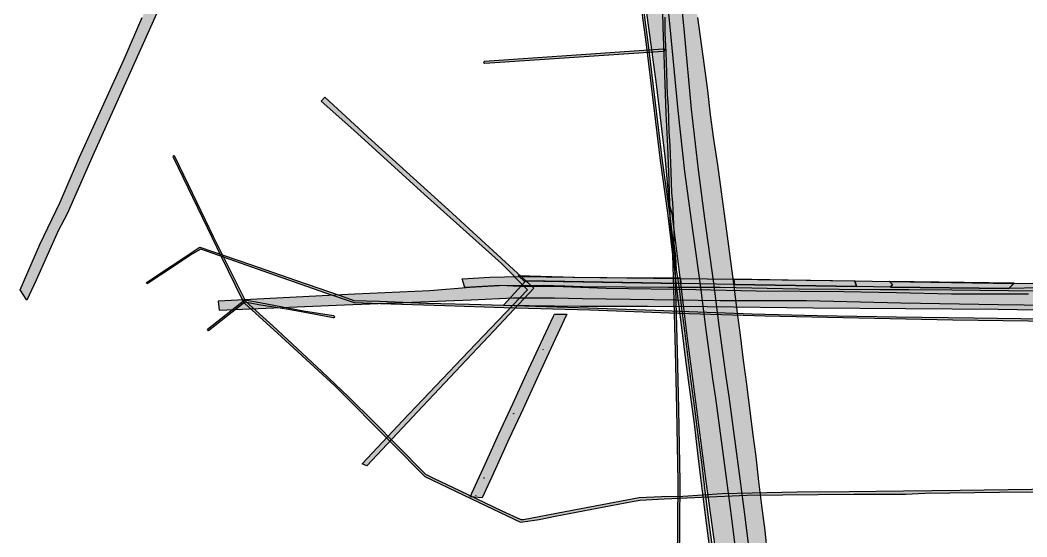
# Model space of a CAD drawing. Header units: millimetres. Extents: x 2242516 to 2245449, y 376482 to 383637.
# Drawn here: x 2242516 to 2244419, y 380584 to 381562 of the extents above; entities that cross this region are included whole.
import ezdxf

# ---------------------------------------------------------------- set-up
doc = ezdxf.new("R2010")
doc.units = ezdxf.units.MM
doc.layers.add('ограничения_инфраструктурные ограничения', color=121, linetype='Continuous', transparency=0.9)
doc.layers.add('ограничения_придорожная полоса', color=235, linetype='Continuous')
doc.layers.add('Участок_земли_общего_пользования', color=132, linetype='Continuous')

msp = doc.modelspace()

# ---------------------------------------------------------------- hatches: boundary and pattern name
at = {"layer": 'ограничения_инфраструктурные ограничения', "transparency": 33554559}
h = msp.add_hatch(color=256, dxfattribs=at)
h.dxf.hatch_style = 1
h.paths.add_polyline_path([(2243716.382793255, 378286.4268434777), (2243716.382793255, 378321.654349296), (2243712.524268066, 378499.2360965941), (2243712.524268066, 378629.002591394), (2243709.332528712, 378781.4134972799), (2243707.296680806, 378899.0031674176), (2243704.900793655, 379065.7694190159), (2243705.939258675, 379149.2907640391), (2243708.967240083, 379218.8920728493), (2243712.3128092, 379296.4482116628), (2243716.291043159, 379403.6170967867), (2243719.802081976, 379481.4968983626), (2243723.776321839, 379565.2574662552), (2243726.174947799, 379643.136985895), (2243729.827377623, 379719.6598285199), (2243733.153090376, 379801.6835284261), (2243735.484273168, 379840.6595170482), (2243741.852117842, 379938.1639110262), (2243744.622537102, 379975.59629893), (2243751.566102217, 380086.7906691784), (2243756.285526318, 380161.0856519172), (2243756.285526318, 380192.5591771757), (2243757.693045829, 380246.2030377927), (2243759.576775727, 380365.9137139952), (2243762.69616488, 380535.2017439725), (2243763.829917624, 380687.9181277356), (2243761.042609042, 380825.8267991465), (2243758.758214234, 380935.3810055266), (2243755.410362777, 381052.5775156275), (2243753.774380962, 381117.2463505442), (2243744.023536785, 381196.4014905401), (2243730.483550575, 381295.7259236847), (2243703.776170275, 381514.711694196), (2243675.208796421, 381727.6994129297), (2243648.15541327, 381945.5248749924), (2243618.11570143, 382155.7878212801), (2243496.742877048, 382429.7370548124), (2243391.358648097, 382663.0760565147), (2243386.900437888, 382663.5828368419), (2243492.284666839, 382430.2438351396), (2243613.657491221, 382156.2946016073), (2243643.697203062, 381946.0316553196), (2243670.750586212, 381728.2061932569), (2243699.317960066, 381515.2184745232), (2243726.025340366, 381296.2327040118), (2243739.565326576, 381196.9082708673), (2243749.316170754, 381117.7531308713), (2243750.952152568, 381053.0842959547), (2243754.300004026, 380935.8877858538), (2243756.584398834, 380826.3335794737), (2243759.371707415, 380688.4249080628), (2243758.237954671, 380535.7085242997), (2243755.118565518, 380366.4204943224), (2243753.234835621, 380246.7098181199), (2243751.82731611, 380193.0659575029), (2243751.82731611, 380161.5924322443), (2243747.107892008, 380087.2974495055), (2243740.164326893, 379976.1030792572), (2243737.393907633, 379938.6706913534), (2243731.02606296, 379841.1662973754), (2243728.694880167, 379802.1903087533), (2243725.369167415, 379720.166608847), (2243721.716737591, 379643.6437662222), (2243719.318111631, 379565.7642465824), (2243715.343871768, 379482.0036786898), (2243711.83283295, 379404.1238771139), (2243707.854598991, 379296.95499199), (2243704.509029874, 379219.3988531765), (2243701.481048466, 379149.7975443663), (2243700.442583447, 379066.276199343), (2243702.838470598, 378899.5099477448), (2243704.874318503, 378781.920277607), (2243708.066057857, 378629.5093717212), (2243708.066057857, 378499.7428769213), (2243711.924583046, 378322.1611296232), (2243711.924583046, 378286.9336238049)])
h = msp.add_hatch(color=256, dxfattribs=at)
h.dxf.hatch_style = 1
h.paths.add_polyline_path([(2243801.849631174, 377652.0332868637), (2243800.108647971, 377786.0983639475), (2243798.271162112, 377866.1075808451), (2243795.892987612, 377957.4198978068), (2243794.60286345, 378042.1839539632), (2243792.104231734, 378112.1426124686), (2243789.695600722, 378205.2320759668), (2243786.724379757, 378298.4308145316), (2243785.168017771, 378379.632334428), (2243782.343432934, 378463.8039379509), (2243776.829264317, 378635.3053423743), (2243773.253532919, 378793.6922592671), (2243772.059226997, 378897.5181565752), (2243773.172258519, 379057.4736039685), (2243775.918819931, 379203.4610769479), (2243777.282861021, 379331.2171570085), (2243780.375565826, 379540.741845947), (2243784.456567337, 379669.0229535999), (2243789.80972709, 379769.7462422008), (2243794.048144281, 379850.7993847341), (2243799.04352557, 379947.3687412603), (2243805.446579468, 380073.9183569499), (2243812.015604247, 380194.8801487826), (2243817.499829664, 380297.2675043058), (2243819.39788634, 380413.2381521905), (2243820.621622149, 380475.3410536399), (2243820.621622149, 380548.4382526926), (2243819.854391812, 380562.0124564122), (2243812.303914488, 380620.3150373659), (2243802.906540584, 380695.6522696007), (2243797.154195198, 380742.5169004082), (2243790.471557363, 380798.1505911005), (2243780.609122787, 380871.6679813181), (2243773.943766456, 380923.3684037065), (2243767.271737068, 380974.9151646376), (2243760.749936994, 381030.1018209668), (2243756.254863802, 381063.1468547235), (2243752.187721715, 381102.2525330796), (2243745.3947218, 381170.4782200752), (2243743.053847972, 381257.5569208227), (2243740.154490687, 381322.2932034211), (2243737.349240603, 381385.6926102053), (2243735.505252792, 381440.5742686215), (2243733.473563892, 381495.8384954525), (2243731.249725201, 381548.3976888183), (2243730.186484943, 381608.3127639355), (2243728.822272749, 381666.4866243564), (2243727.082145066, 381716.6189389717), (2243726.0185626, 381774.986619965), (2243724.466820421, 381833.0605053249), (2243724.466820421, 381889.6835898014), (2243725.625707815, 381951.4330910357), (2243725.625707815, 382005.5403126167), (2243727.276690314, 382070.4892271627), (2243727.276690314, 382124.203946232), (2243728.214340236, 382188.0905464947), (2243728.214340236, 382230.7230406345), (2243729.158149901, 382281.1831804495), (2243729.158149901, 382335.0090768592), (2243730.344585039, 382442.3294512951), (2243731.494403921, 382524.8593924548), (2243732.517092531, 382615.2009156436), (2243732.517092531, 382652.9568249959), (2243737.016101114, 382655.3536900918), (2243736.198737305, 382632.4634170635), (2243736.198737305, 382551.8647066251), (2243733.977636277, 382409.4932449383), (2243732.885650547, 382356.7529128258), (2243732.221767026, 382289.4244650129), (2243732.221767026, 382236.2398462663), (2243731.418775953, 382164.8743505407), (2243731.096073808, 382142.3962368543), (2243731.096073808, 382110.1157058357), (2243730.10298619, 382044.0727724419), (2243729.485129646, 381965.7550997561), (2243729.485129646, 381905.4874698786), (2243729.485129646, 381801.0346676433), (2243729.485129646, 381745.2475268575), (2243731.072803664, 381693.6179113305), (2243733.645865621, 381623.7955824536), (2243734.55305903, 381567.0247547053), (2243734.55305903, 381536.9774932284), (2243736.366761433, 381500.8600757828), (2243737.973770204, 381461.7787042597), (2243739.258590142, 381420.4581450096), (2243740.758487809, 381398.4321384167), (2243742.258556579, 381350.2039999607), (2243744.191005158, 381324.4112797107), (2243745.905980553, 381274.1109309021), (2243747.523426668, 381234.929795682), (2243748.916042126, 381216.5576344955), (2243751.597070707, 381162.6125289223), (2243751.597070707, 381139.3005851827), (2243754.635706647, 381115.0131976674), (2243756.378914203, 381089.5931117352), (2243761.218419746, 381058.876672578), (2243766.172393867, 381016.9826834333), (2243771.238270003, 380978.7478237894), (2243777.702236926, 380928.351938559), (2243782.871288775, 380882.8930881529), (2243790.198133171, 380832.0457299203), (2243795.910611324, 380787.0176388674), (2243804.631097803, 380720.3613278273), (2243810.674662197, 380665.9639037968), (2243818.53175789, 380606.6216244828), (2243824.566938188, 380560.0706575026), (2243824.566938188, 380537.5874710858), (2243824.566938188, 380477.5870050074), (2243824.566938188, 380414.7937895013), (2243824.566938188, 380366.1055121288), (2243822.934092714, 380307.3017876882), (2243819.278969059, 380233.8456929624), (2243814.326021563, 380155.4305815808), (2243810.34203602, 380083.4646013987), (2243806.795050094, 380020.6705404376), (2243803.992879882, 379952.2901351659), (2243799.997430371, 379871.1759085045), (2243795.80606678, 379800.7431610742), (2243792.792583127, 379733.7452861897), (2243788.259182639, 379662.9790067381), (2243786.09574366, 379597.3763440668), (2243783.632359368, 379537.6022485808), (2243783.632359368, 379488.1634184786), (2243782.441475526, 379425.3666097885), (2243782.441475526, 379362.0358962279), (2243781.468920388, 379293.1638588387), (2243781.468920388, 379232.5616401212), (2243778.807055456, 379103.7713571582), (2243778.807055456, 379059.480291554), (2243776.293366588, 378898.7854937105), (2243782.489384646, 378646.012185257), (2243789.530485362, 378390.1377476426), (2243793.422588056, 378244.8932182974), (2243796.429398653, 378134.2510509299), (2243801.599819334, 377944.6082945516), (2243803.566659817, 377818.2554585272), (2243805.967420045, 377717.9208678903), (2243805.967420045, 377651.1371044999)])
h = msp.add_hatch(color=256, dxfattribs=at)
h.dxf.hatch_style = 1
h.paths.add_polyline_path([(2242516.493281991, 381051.5626408519), (2242553.922453158, 381137.2017429957), (2242592.282772293, 381217.2462576421), (2242628.426781313, 381302.284241238), (2242674.555564271, 381402.9764593655), (2242712.938298031, 381487.848311042), (2242747.284175112, 381566.7108795142), (2242771.251567952, 381618.765336209), (2242803.463778149, 381694.3209072131), (2242826.873987493, 381749.2308846244), (2242857.939527553, 381818.8564375854), (2242883.043699978, 381875.1210923569), (2242910.396655618, 381936.4258260883), (2242929.745657976, 381979.7917223786), (2242952.671876896, 382031.1750450742), (2242977.95304929, 382087.8364005195), (2242998.760641344, 382134.4713568017), (2243021.905411154, 382182.8337182939), (2243044.590379511, 382232.8599282993), (2243066.702243534, 382281.6222953338), (2243090.261288164, 382336.9388280342), (2243106.78856576, 382372.1340653729), (2243167.954652677, 382508.4607347428), (2243184.06905632, 382494.8005059708), (2243138.457178548, 382390.4356310618), (2243077.543812239, 382255.2008669021), (2243037.347889388, 382166.6280356994), (2242989.422343323, 382059.1685839061), (2242947.848691062, 381966.9104140959), (2242878.277291234, 381809.5183864451), (2242779.862718974, 381585.8750207283), (2242653.55015278, 381305.410522687), (2242605.50928262, 381195.0498918545), (2242588.232227295, 381163.0686519273), (2242546.564981145, 381069.9808793392), (2242529.100738044, 381031.6316718983)])
h = msp.add_hatch(color=256, dxfattribs=at)
h.dxf.hatch_style = 1
edge = h.paths.add_edge_path()
edge.add_line((2243393.948648324, 381484.1973159044), (2243731.704716967, 381507.3380756779))
edge.add_arc((2243732.080478935, 381504.927759758), 2.439430238755037, -81.6339484535817, 98.86093666374143, ccw=False)
edge.add_line((2243732.435408343, 381502.514288191), (2243394.6793397, 381479.3735284175))
edge.add_arc((2243395.682421776, 381481.992707073), 2.804687233874076, 128.1826195287931, 249.0443686814317, ccw=False)
h = msp.add_hatch(color=256, dxfattribs=at)
h.dxf.hatch_style = 1
edge = h.paths.add_edge_path()
edge.add_line((2242805.705753865, 381302.0840797525), (2242851.716988374, 381206.9663695648))
edge.add_line((2242851.716988374, 381206.9663695648), (2242896.896414797, 381113.5682324606))
edge.add_line((2242896.896414797, 381113.5682324606), (2242935.26661367, 381034.2466168778))
edge.add_line((2242935.26661367, 381034.2466168778), (2242940.433214794, 381026.3076300202))
edge.add_line((2242940.433214794, 381026.3076300202), (2243010.174178686, 380962.7634390568))
edge.add_line((2243010.174178686, 380962.7634390568), (2243111.013123526, 380869.7726824369))
edge.add_line((2243111.013123526, 380869.7726824369), (2243218.780924858, 380761.3346164114))
edge.add_line((2243218.780924858, 380761.3346164114), (2243281.050632578, 380698.7383919343))
edge.add_line((2243281.050632578, 380698.7383919343), (2243355.062523421, 380663.0838611341))
edge.add_line((2243355.062523421, 380663.0838611341), (2243423.705684048, 380630.1994638388))
edge.add_line((2243423.705684048, 380630.1994638388), (2243461.726019535, 380611.9970277558))
edge.add_line((2243461.726019535, 380611.9970277558), (2243497.090649834, 380617.2809105185))
edge.add_line((2243497.090649834, 380617.2809105185), (2243527.713474973, 380623.1312481715))
edge.add_line((2243527.713474973, 380623.1312481715), (2243672.871490953, 380650.8629614495))
edge.add_line((2243672.871490953, 380650.8629614495), (2243688.211936009, 380653.748346359))
edge.add_line((2243688.211936009, 380653.748346359), (2243733.27884754, 380655.987534086))
edge.add_line((2243733.27884754, 380655.987534086), (2243890.017640377, 380663.2267430393))
edge.add_line((2243890.017640377, 380663.2267430393), (2244091.943801962, 380665.1412760232))
edge.add_line((2244091.943801962, 380665.1412760232), (2244189.900671021, 380665.1412760232))
edge.add_line((2244189.900671021, 380665.1412760232), (2244226.090535914, 380667.1166817715))
edge.add_line((2244226.090535914, 380667.1166817715), (2244367.035402901, 380668.696837279))
edge.add_line((2244367.035402901, 380668.696837279), (2244575.160320207, 380670.7969476486))
edge.add_line((2244575.160320207, 380670.7969476486), (2244737.737694846, 380671.8419301031))
edge.add_line((2244737.737694846, 380671.8419301031), (2244832.810434877, 380673.6220357324))
edge.add_arc((2244832.414459867, 380675.521561889), 1.940359716176574, 281.7752381845717, 438.2247618154284)
edge.add_line((2244832.810434877, 380677.4210880456), (2244744.471492778, 380677.0533150943))
edge.add_line((2244744.471492778, 380677.0533150943), (2244630.696229996, 380675.8954643894))
edge.add_line((2244630.696229996, 380675.8954643894), (2244519.142581554, 380675.0377502308))
edge.add_line((2244519.142581554, 380675.0377502308), (2244293.028816281, 380671.8520755638))
edge.add_line((2244293.028816281, 380671.8520755638), (2244185.371377029, 380670.770527178))
edge.add_line((2244185.371377029, 380670.770527178), (2244082.889662683, 380669.5784355431))
edge.add_line((2244082.889662683, 380669.5784355431), (2243984.064098614, 380668.6539304347))
edge.add_line((2243984.064098614, 380668.6539304347), (2243843.195715115, 380665.4948876022))
edge.add_line((2243843.195715115, 380665.4948876022), (2243768.991161168, 380660.9002620773))
edge.add_line((2243768.991161168, 380660.9002620773), (2243728.277306507, 380660.2606753242))
edge.add_line((2243728.277306507, 380660.2606753242), (2243686.159714629, 380658.0707353544))
edge.add_line((2243686.159714629, 380658.0707353544), (2243546.105443964, 380631.6874647448))
edge.add_line((2243546.105443964, 380631.6874647448), (2243467.880117113, 380616.3143440209))
edge.add_line((2243467.880117113, 380616.3143440209), (2243462.993729073, 380616.3143440209))
edge.add_line((2243462.993729073, 380616.3143440209), (2243427.61267279, 380632.6007675736))
edge.add_line((2243427.61267279, 380632.6007675736), (2243347.126719888, 380671.6292981554))
edge.add_line((2243347.126719888, 380671.6292981554), (2243299.747508897, 380694.2397255588))
edge.add_line((2243299.747508897, 380694.2397255588), (2243282.773626754, 380702.3400447055))
edge.add_line((2243282.773626754, 380702.3400447055), (2243227.395497961, 380758.1201962724))
edge.add_line((2243227.395497961, 380758.1201962724), (2243185.151973538, 380801.1946520449))
edge.add_line((2243185.151973538, 380801.1946520449), (2243136.645016081, 380849.1573176119))
edge.add_line((2243136.645016081, 380849.1573176119), (2243086.763237982, 380897.3307128527))
edge.add_line((2243086.763237982, 380897.3307128527), (2242993.757092067, 380983.143767375))
edge.add_line((2242993.757092067, 380983.143767375), (2242942.907207534, 381029.0974203552))
edge.add_line((2242942.907207534, 381029.0974203552), (2242922.703076076, 381069.7348519166))
edge.add_line((2242922.703076076, 381069.7348519166), (2242882.031453948, 381151.5394206578))
edge.add_line((2242882.031453948, 381151.5394206578), (2242834.823034906, 381249.7637274413))
edge.add_line((2242834.823034906, 381249.7637274413), (2242808.816595695, 381303.6483829777))
edge.add_arc((2242807.070732697, 381303.2449528223), 1.791868716355524, 13.01140066723249, 220.3801550060291)
h = msp.add_hatch(color=256, dxfattribs=at)
h.dxf.hatch_style = 1
h.paths.add_polyline_path([(2245445.691959995, 381125.2742743697), (2244883.019192721, 381057.0703578418), (2244766.888836259, 381042.9937122334), (2244640.947412862, 381042.9937122334), (2244421.605259504, 381042.9937122334), (2244276.390321085, 381042.9937122334), (2244172.451142864, 381045.5645599272), (2244073.165480139, 381047.5970338919), (2243907.18210927, 381049.2351030711), (2243793.140266456, 381051.3956634776), (2243623.608883037, 381053.9859264183), (2243526.341905307, 381057.687328672), (2243460.721810157, 381057.687328672), (2243423.706026256, 381059.7217049107), (2243356.889400832, 381056.0579254072), (2243351.778011032, 381072.0416760485), (2243404.226520239, 381075.6092850389), (2243459.29, 381077), (2243468.49, 381068.68), (2243764.918679094, 381063.6344479779), (2243764.000245995, 381072.9399967223), (2243864.95, 381071.59), (2243866.19, 381061.67), (2244097.04, 381057.91), (2244093.39, 381068.41), (2244159.122627952, 381067.339956839), (2244164.99, 381061.79), (2244161.3, 381056.81), (2244384.57, 381053.86), (2244393.842101584, 381063.699971259), (2244447.14, 381063.83), (2244443, 381055.1), (2244781.19, 381058.3), (2245448.45, 381139.72)])
h = msp.add_hatch(color=256, dxfattribs=at)
h.dxf.hatch_style = 1
h.paths.add_polyline_path([(2242754.996174613, 381065.4363470266), (2242856.084760189, 381132.2368081545), (2242951.593644316, 381099.244615339), (2243036.750736427, 381069.7739542131), (2243120.930401427, 381040.6415552616), (2243147.128107128, 381031.5752087264), (2243195.378517427, 381030.1521255429), (2243284.093888327, 381026.4898255857), (2243365.543670063, 381024.189131003), (2243429.716396474, 381022.5576141005), (2243570.863679493, 381017.949249931), (2243716.45795548, 381012.8260036297), (2243779.83055252, 381010.5960160757), (2243899.987606981, 381006.3678678146), (2244023.420414136, 381002.9701112651), (2244172.192091408, 381000.3517369435), (2244318.639834148, 380998.2512038464), (2244451.438439681, 380996.5926323819), (2244648.134978601, 380993.193691676), (2244817.319534211, 380990.9162471076), (2244957.782230126, 380988.7738639849), (2245133.213621682, 380985.3865482861), (2245291.193431833, 380983.2731219993), (2245434.915145641, 380981.6301914535), (2245434.915145641, 380977.3817797758), (2245357.302542216, 380978.6079009769), (2245206.911878893, 380980.2214519593), (2245039.214045941, 380983.2483924387), (2244870.984592861, 380985.3618187256), (2244724.303464264, 380987.6646269459), (2244517.198840111, 380990.8729175357), (2244279.132604898, 380993.9469921347), (2243923.644538449, 381001.5932876995), (2243760.776115906, 381006.5776680071), (2243592.727006441, 381012.8872991216), (2243430.575851867, 381017.6639088482), (2243319.281597089, 381021.1264700473), (2243197.120698358, 381025.2611680194), (2243148.551116837, 381026.6255211228), (2243093.957647882, 381045.25427792), (2242965.165100307, 381090.3307712752), (2242857.8603064, 381128.5411127225), (2242842.499102567, 381119.5431458801), (2242782.47513485, 381079.9304058517), (2242756.556129783, 381062.5903339301)])
h = msp.add_hatch(color=256, dxfattribs=at)
h.dxf.hatch_style = 1
h.paths.add_polyline_path([(2245439.859709041, 381048.7020436557), (2244789.23, 381059.28), (2244781.19, 381058.3), (2244443, 381055.1), (2244384.57, 381053.86), (2244161.3, 381056.81), (2244097.04, 381057.91), (2243866.19, 381061.67), (2243765.18, 381063.63), (2243471.80277158, 381068.6236128738), (2243429.716396474, 381022.5576141005), (2243574.529411595, 381020.8531766991), (2243701.868430688, 381020.7715902858), (2243814.860037148, 381019.8986579361), (2244015.855050763, 381017.4189382445), (2244364.668863473, 381014.8946207984), (2244695.714381272, 381009.5352811716), (2244957.163689164, 381001.1919079096), (2245434.938073577, 380989.0917550876)])
h = msp.add_hatch(color=256, dxfattribs=at)
h.dxf.hatch_style = 1
h.paths.add_polyline_path([(2244159.12, 381067.34), (2244315.6, 381064.77), (2244393.84, 381063.7), (2244384.57, 381053.86), (2244161.3, 381056.81), (2244164.99, 381061.79)])
h.paths.add_polyline_path([(2243864.88, 381072.15), (2243968.03, 381070.46), (2244093.39, 381068.41), (2244097.04, 381057.91), (2243866.19, 381061.67)])
h.paths.add_polyline_path([(2243457.29, 381078.81), (2243563.97, 381075.41), (2243687.04, 381074.48), (2243754.99, 381073.95), (2243763.872259332, 381073.95), (2243765.18, 381063.63), (2243468.49, 381068.68)])
h = msp.add_hatch(color=256, dxfattribs=at)
h.dxf.hatch_style = 1
h.paths.add_polyline_path([(2245436.358750091, 381010.7512569119), (2245436.697536012, 381022.2393002703), (2245216.404215517, 381027.2315010373), (2244808.194386772, 381041.4239437697), (2244724.969914346, 381044.58679115), (2244546.156138911, 381048.4336116741), (2244384.182419185, 381049.4544986592), (2244276.92946979, 381050.6301039205), (2244196.234256696, 381051.7587864259), (2244141.017455868, 381051.7587864259), (2243987.320549948, 381052.6777960764), (2243839.907780646, 381055.6138501369), (2243741.850473538, 381055.6138501369), (2243579.176082931, 381057.2779170591), (2243545.965823099, 381058.5198905426), (2243504.627096631, 381059.3640774203), (2243421.613595436, 381059.0753545172), (2243366.803851025, 381055.9308957844), (2243290.60661989, 381049.7846488603), (2243149.238099398, 381043.3145926481), (2242890.766172215, 381029.9859936235), (2242892.307990362, 381012.7923967911), (2243054.645990504, 381019.8164374315), (2243129.363343141, 381022.9450438819), (2243368.449187092, 381032.8675158325), (2243448.442360473, 381036.354172501), (2243526.307342299, 381036.354172501), (2243579.068287411, 381035.0678126268), (2243714.215637556, 381033.0850091468), (2243839.296254949, 381031.5839036874), (2244002.406276341, 381031.5839036874), (2244180.438106494, 381026.6056529289), (2244365.032972785, 381023.9185853838), (2244510.587552644, 381022.1268547474), (2244702.992461029, 381020.1973149361), (2244875.955335173, 381016.1611124786), (2245141.483933536, 381014.6532433787), (2245328.919126233, 381011.8628189524)])
h = msp.add_hatch(color=256, dxfattribs=at)
h.dxf.hatch_style = 1
edge = h.paths.add_edge_path()
edge.add_line((2242872.578330297, 380974.043923198), (2242870.375537397, 380977.3065342754))
edge.add_line((2242870.375537397, 380977.3065342754), (2242941.311320523, 381032.7747271397))
edge.add_line((2242941.311320523, 381032.7747271397), (2242969.275189498, 381027.6806490381))
edge.add_line((2242969.275189498, 381027.6806490381), (2243051.884714148, 381012.0498758844))
edge.add_line((2243051.884714148, 381012.0498758844), (2243108.820372413, 381002.9437251196))
edge.add_arc((2243108.02747917, 381000.7412867794), 2.340814887459325, -98.45120979275151, 70.20076805045022, ccw=False)
edge.add_line((2243107.68345625, 380998.4258899304), (2243078.246536368, 381004.3395370989))
edge.add_line((2243078.246536368, 381004.3395370989), (2243023.580861525, 381014.2932908868))
edge.add_line((2243023.580861525, 381014.2932908868), (2242967.545841367, 381023.318312291))
edge.add_line((2242967.545841367, 381023.318312291), (2242941.101204811, 381028.0583560862))
edge.add_line((2242941.101204811, 381028.0583560862), (2242872.578330297, 380974.043923198))
h = msp.add_hatch(color=256, dxfattribs=at)
h.dxf.hatch_style = 1
h.paths.add_polyline_path([(2243367.348379913, 380660.2661620086), (2243370.06, 380666.69), (2243395.48, 380722.03), (2243421.19, 380779.35), (2243447.55, 380835.61), (2243473.11, 380892.44), (2243496.27, 380941.15), (2243524.5, 381001.88), (2243526.089394393, 381005.5386059626), (2243549.33, 381005.23), (2243544.08, 380993.23), (2243515.66, 380932.09), (2243492.51, 380883.42), (2243466.98, 380826.66), (2243440.67, 380770.5), (2243414.98, 380713.23), (2243389.517603423, 380657.7647275303), (2243381.71, 380658.83)])
at = {"layer": 'ограничения_придорожная полоса', "transparency": 33554559}
h = msp.add_hatch(color=256, dxfattribs=at)
h.dxf.hatch_style = 1
edge = h.paths.add_edge_path()
edge.add_line((2244017.632299431, 379010.7795086484), (2243971.06, 379040.72))
edge.add_line((2243971.06, 379040.72), (2243917.557862107, 379088.4170369203))
edge.add_line((2243917.557862107, 379088.4170369203), (2243915.860856218, 379298.6428030768))
edge.add_line((2243915.860856218, 379298.6428030768), (2243915.860856218, 379391.3933297466))
edge.add_line((2243915.860856218, 379391.3933297466), (2243915.860856218, 379484.2590273558))
edge.add_line((2243915.860856218, 379484.2590273558), (2243915.860856218, 379600.5508041773))
edge.add_line((2243915.860856218, 379600.5508041773), (2243913.582281225, 379694.9640496118))
edge.add_line((2243913.582281225, 379694.9640496118), (2243913.582281225, 379811.1836507649))
edge.add_line((2243913.582281225, 379811.1836507649), (2243913.582281225, 379904.0817710377))
edge.add_line((2243913.582281225, 379904.0817710377), (2243913.582281225, 379949.4932354583))
edge.add_line((2243913.582281225, 379949.4932354583), (2243904.25082884, 380017.7718405662))
edge.add_line((2243904.25082884, 380017.7718405662), (2243897.870763392, 380064.2564951484))
edge.add_line((2243897.870763392, 380064.2564951484), (2243887.621613264, 380134.9955575109))
edge.add_line((2243887.621613264, 380134.9955575109), (2243880.840800389, 380180.2377192408))
edge.add_line((2243880.840800389, 380180.2377192408), (2243875.30632588, 380226.9869709507))
edge.add_line((2243875.30632588, 380226.9869709507), (2243862.971070458, 380319.3556150318))
edge.add_line((2243862.971070458, 380319.3556150318), (2243847.795361642, 380434.1232447331))
edge.add_line((2243847.795361642, 380434.1232447331), (2243835.251273823, 380525.2961973719))
edge.add_line((2243835.251273823, 380525.2961973719), (2243812.782516493, 380688.9091334936))
edge.add_line((2243812.782516493, 380688.9091334936), (2243794.977682685, 380825.206398529))
edge.add_line((2243794.977682685, 380825.206398529), (2243776.846426923, 380964.2003833583))
edge.add_line((2243776.846426923, 380964.2003833583), (2243762.983339267, 381079.7681480072))
edge.add_line((2243762.983339267, 381079.7681480072), (2243748.473786382, 381195.6447737679))
edge.add_line((2243748.473786382, 381195.6447737679), (2243743.413830108, 381212.35992551))
edge.add_line((2243743.413830108, 381212.35992551), (2243735.164811778, 381303.4839622174))
edge.add_line((2243735.164811778, 381303.4839622174), (2243718.977389041, 381440.6474762405))
edge.add_line((2243718.977389041, 381440.6474762405), (2243700.04352909, 381579.7158922276))
edge.add_line((2243700.04352909, 381579.7158922276), (2243683.770964858, 381718.4930681158))
edge.add_line((2243683.770964858, 381718.4930681158), (2243666.84555672, 381856.5786544948))
edge.add_line((2243666.84555672, 381856.5786544948), (2243648.253649417, 381995.3408877642))
edge.add_line((2243648.253649417, 381995.3408877642), (2243643.802995633, 382041.6466538247))
edge.add_line((2243643.802995633, 382041.6466538247), (2243640.687704384, 382111.8665306671))
edge.add_line((2243640.687704384, 382111.8665306671), (2243636.947857283, 382204.2420821852))
edge.add_line((2243636.947857283, 382204.2420821852), (2243634.455457884, 382250.4872319619))
edge.add_line((2243634.455457884, 382250.4872319619), (2243630.91085382, 382343.8371550019))
edge.add_line((2243630.91085382, 382343.8371550019), (2243628.617302798, 382390.049741147))
edge.add_line((2243628.617302798, 382390.049741147), (2243626.124903399, 382439.0790109407))
edge.add_line((2243626.124903399, 382439.0790109407), (2243623.42062093, 382507.7444325208))
edge.add_line((2243623.42062093, 382507.7444325208), (2243620.720221136, 382553.5290395078))
edge.add_line((2243620.720221136, 382553.5290395078), (2243618.712878658, 382600.309022264))
edge.add_line((2243618.712878658, 382600.309022264), (2243617.116822294, 382645.8958510036))
edge.add_line((2243617.116822294, 382645.8958510036), (2243614.61970822, 382693.0949319274))
edge.add_line((2243614.61970822, 382693.0949319274), (2243612.270413092, 382761.7703622428))
edge.add_line((2243612.270413092, 382761.7703622428), (2243607.859695383, 382852.1035678972))
edge.add_line((2243607.859695383, 382852.1035678972), (2243607.859695383, 382879.1745183582))
edge.add_line((2243607.859695383, 382879.1745183582), (2243624.772900832, 382944.9853358702))
edge.add_line((2243624.772900832, 382944.9853358702), (2243642.962396703, 383013.4049090801))
edge.add_line((2243642.962396703, 383013.4049090801), (2243661.151060573, 383079.9546813836))
edge.add_line((2243661.151060573, 383079.9546813836), (2243689.785781612, 383193.7021249296))
edge.add_line((2243689.785781612, 383193.7021249296), (2243702.36786417, 383238.9782599722))
edge.add_line((2243702.36786417, 383238.9782599722), (2243706.127401975, 383260.7063783943))
edge.add_line((2243706.127401975, 383260.7063783943), (2243709.066308889, 383332.4595652835))
edge.add_line((2243709.066308889, 383332.4595652835), (2243712.200736173, 383424.2345926865))
edge.add_line((2243712.200736173, 383424.2345926865), (2243714.452687116, 383494.5023986836))
edge.add_line((2243714.452687116, 383494.5023986836), (2243716.030439446, 383541.3511738735))
edge.add_line((2243716.030439446, 383541.3511738735), (2243718.225814281, 383587.5665793807))
edge.add_arc((2243768.310532196, 383586.4363801955), 50.09746818814845, -3.8523635548531843, 178.7072971977307, ccw=False)
edge.add_line((2243818.294804293, 383583.0705427313), (2243813.979212098, 383466.6293397215))
edge.add_line((2243813.979212098, 383466.6293397215), (2243810.731909932, 383373.9763629784))
edge.add_line((2243810.731909932, 383373.9763629784), (2243806.577171376, 383258.113974996))
edge.add_line((2243806.577171376, 383258.113974996), (2243804.275300339, 383235.4192382977))
edge.add_line((2243804.275300339, 383235.4192382977), (2243781.675364092, 383143.951239421))
edge.add_line((2243781.675364092, 383143.951239421), (2243745.643594342, 383008.931145391))
edge.add_line((2243745.643594342, 383008.931145391), (2243727.444946453, 382942.0723710077))
edge.add_line((2243727.444946453, 382942.0723710077), (2243708.811439071, 382874.7348689496))
edge.add_line((2243708.811439071, 382874.7348689496), (2243708.811439071, 382829.7549078896))
edge.add_line((2243708.811439071, 382829.7549078896), (2243712.489440722, 382758.7518122719))
edge.add_line((2243712.489440722, 382758.7518122719), (2243715.326843443, 382690.4899823681))
edge.add_line((2243715.326843443, 382690.4899823681), (2243719.657134332, 382595.7815497278))
edge.add_line((2243719.657134332, 382595.7815497278), (2243724.357665924, 382503.0772605955))
edge.add_line((2243724.357665924, 382503.0772605955), (2243727.334567577, 382433.3169397661))
edge.add_line((2243727.334567577, 382433.3169397661), (2243730.579928406, 382363.009098828))
edge.add_line((2243730.579928406, 382363.009098828), (2243732.508230734, 382316.6140999588))
edge.add_line((2243732.508230734, 382316.6140999588), (2243734.889141921, 382246.9205980098))
edge.add_line((2243734.889141921, 382246.9205980098), (2243739.358377074, 382178.0758650037))
edge.add_line((2243739.358377074, 382178.0758650037), (2243736.788878862, 382157.6597367083))
edge.add_line((2243736.788878862, 382157.6597367083), (2243731.377540587, 382144.8660356313))
edge.add_line((2243731.377540587, 382144.8660356313), (2243733.705758341, 382121.7168177716))
edge.add_line((2243733.705758341, 382121.7168177716), (2243742.257625246, 382052.1765481497))
edge.add_line((2243742.257625246, 382052.1765481497), (2243749.268625225, 381958.898941746))
edge.add_line((2243749.268625225, 381958.898941746), (2243750.811988156, 381912.0114003279))
edge.add_line((2243750.811988156, 381912.0114003279), (2243759.003875711, 381842.607869765))
edge.add_line((2243759.003875711, 381842.607869765), (2243765.620229607, 381797.3837519521))
edge.add_line((2243765.620229607, 381797.3837519521), (2243771.603430301, 381750.5351177303))
edge.add_line((2243771.603430301, 381750.5351177303), (2243784.41985997, 381659.0734624182))
edge.add_line((2243784.41985997, 381659.0734624182), (2243796.568747039, 381566.2841695203))
edge.add_line((2243796.568747039, 381566.2841695203), (2243808.715970104, 381475.3005370426))
edge.add_line((2243808.715970104, 381475.3005370426), (2243815.111843582, 381428.5321136708))
edge.add_line((2243815.111843582, 381428.5321136708), (2243820.202306581, 381382.7386256935))
edge.add_line((2243820.202306581, 381382.7386256935), (2243826.818660478, 381336.1908174015))
edge.add_line((2243826.818660478, 381336.1908174015), (2243833.904817933, 381287.7438868377))
edge.add_line((2243833.904817933, 381287.7438868377), (2243849.80270412, 381171.9932865603))
edge.add_line((2243849.80270412, 381171.9932865603), (2243865.052461077, 381058.4985988213))
edge.add_line((2243865.052461077, 381058.4985988213), (2243871.007096383, 381012.1714056093))
edge.add_line((2243871.007096383, 381012.1714056093), (2243876.744301944, 380965.7036671994))
edge.add_line((2243876.744301944, 380965.7036671994), (2243882.69893725, 380918.7146287478))
edge.add_line((2243882.69893725, 380918.7146287478), (2243889.101744075, 380873.3612431852))
edge.add_line((2243889.101744075, 380873.3612431852), (2243900.141018369, 380781.5257404664))
edge.add_line((2243900.141018369, 380781.5257404664), (2243906.494459767, 380736.2601780314))
edge.add_line((2243906.494459767, 380736.2601780314), (2243911.747717742, 380689.283826709))
edge.add_line((2243911.747717742, 380689.283826709), (2243917.552038096, 380643.2807191638))
edge.add_line((2243917.552038096, 380643.2807191638), (2243923.48920137, 380596.4841021716))
edge.add_line((2243923.48920137, 380596.4841021716), (2243928.047460692, 380551.050505759))
edge.add_line((2243928.047460692, 380551.050505759), (2243931.919873378, 380527.8019053873))
edge.add_line((2243931.919873378, 380527.8019053873), (2243941.723625327, 380462.887926941))
edge.add_line((2243941.723625327, 380462.887926941), (2243951.121915172, 380415.642749448))
edge.add_line((2243951.121915172, 380415.642749448), (2243960.347703357, 380346.9805701341))
edge.add_line((2243960.347703357, 380346.9805701341), (2243969.985886991, 380278.4659844233))
edge.add_line((2243969.985886991, 380278.4659844233), (2243976.179584085, 380232.7658173295))
edge.add_line((2243976.179584085, 380232.7658173295), (2243982.5069561, 380186.8050002148))
edge.add_line((2243982.5069561, 380186.8050002148), (2243988.152641486, 380139.8675560886))
edge.add_line((2243988.152641486, 380139.8675560886), (2243994.345506579, 380094.0422093201))
edge.add_line((2243994.345506579, 380094.0422093201), (2244000.54114501, 380046.9791626149))
edge.add_line((2244000.54114501, 380046.9791626149), (2244007.13974954, 380001.6890717302))
edge.add_line((2244007.13974954, 380001.6890717302), (2244012.846448375, 379955.3238171306))
edge.add_line((2244012.846448375, 379955.3238171306), (2244013.993778554, 379837.6601387392))
edge.add_line((2244013.993778554, 379837.6601387392), (2244013.993778554, 379770.1376865311))
edge.add_line((2244013.993778554, 379770.1376865311), (2244013.993778554, 379695.9464563155))
edge.add_line((2244013.993778554, 379695.9464563155), (2244013.993778554, 379629.9732435499))
edge.add_line((2244013.993778554, 379629.9732435499), (2244014.949471035, 379604.3696300641))
edge.add_line((2244014.949471035, 379604.3696300641), (2244014.949471035, 379535.0743630036))
edge.add_line((2244014.949471035, 379535.0743630036), (2244014.949471035, 379466.1200977822))
edge.add_line((2244014.949471035, 379466.1200977822), (2244014.949471035, 379396.3472307917))
edge.add_line((2244014.949471035, 379396.3472307917), (2244014.949471035, 379373.1971671234))
edge.add_line((2244014.949471035, 379373.1971671234), (2244016.186657385, 379352.2945579075))
edge.add_line((2244016.186657385, 379352.2945579075), (2244016.186657385, 379326.6463985014))
edge.add_line((2244016.186657385, 379326.6463985014), (2244016.186657385, 379209.9570916319))
edge.add_line((2244016.186657385, 379209.9570916319), (2244017.551971977, 379021.8468596899))
edge.add_line((2244017.551971977, 379021.8468596899), (2244017.632299431, 379010.7795086484))
at = {"layer": 'Участок_земли_общего_пользования', "transparency": 33554559}
h = msp.add_hatch(color=256, dxfattribs=at)
h.dxf.hatch_style = 1
h.paths.add_polyline_path([(2243682.193616515, 382703.5712253446), (2243677.093611857, 382571.7059984355), (2243675.703422365, 382543.5708777265), (2243673.472097836, 382494.3066285643), (2243672.169543483, 382432.9869002178), (2243670.615181312, 382426.5037280702), (2243668.839047096, 382367.2379521491), (2243672.941430217, 382343.5027181826), (2243692.644531348, 382226.1163504398), (2243698.499455772, 382185.9982436039), (2243714.935432044, 382088.8568594182), (2243722.106421428, 382037.1634088891), (2243733.904991574, 381914.5675421105), (2243746.786151519, 381776.0443297554), (2243753.809392163, 381714.8653579516), (2243760.284229118, 381648.0371081627), (2243771.156110656, 381538.0057291318), (2243784.638012774, 381393.2708459941), (2243797.496174934, 381278.1967154818), (2243809.755529817, 381186.1055203375), (2243826.787967601, 381064.0290393723), (2243837.343505004, 380978.9001053495), (2243850.182976208, 380886.66203152), (2243855.765385809, 380849.8219422081), (2243876.627219278, 380693.8954856992), (2243886.01862169, 380621.8777260271), (2243901.892657206, 380494.9273180345), (2243912.467732541, 380399.4934211855), (2243927.114060418, 380277.9471631372), (2243936.543430974, 380199.6501279438), (2243945.106005772, 380113.0036371947), (2243950.213197821, 380064.5669088084), (2243955.086871889, 380018.8753466487), (2243961.599882265, 379961.6647349627), (2243961.599882265, 379904.7857359066), (2243960.346055884, 379894.4389591464), (2243960.346055884, 379763.3247795049), (2243959.184859012, 379758.4446047773), (2243959.184859012, 379727.2430666059), (2243959.184859012, 379641.5963354722), (2243957.952110005, 379624.544269966), (2243957.952110005, 379512.0158472086), (2243957.06658299, 379505.7630660704), (2243957.06658299, 379395.5251325801), (2243956.449237818, 379382.5105344871), (2243956.449237818, 379355.3026762389), (2243956.449237818, 379267.7537681611), (2243955.144936674, 379251.8559494751), (2243955.144936674, 379140.2938828749), (2243953.993446488, 379133.2026234652), (2243953.993446488, 379109.2148013161), (2243953.993446488, 379001.6805001232), (2243952.964815201, 378991.0262719322), (2243952.964815201, 378952.4190826135), (2243952.964815201, 378871.3917290996), (2243951.889591827, 378863.9366310184), (2243951.889591827, 378850.2508999446), (2243951.889591827, 378780.8938888554), (2243951.889591827, 378715.0802488676), (2243953.129551514, 378707.0390054178), (2243953.129551514, 378638.2446011379), (2243953.129551514, 378532.0001190974), (2243954.130172081, 378522.6560484477), (2243954.130172081, 378455.8548547804), (2243954.130172081, 378344.9739491016), (2243955.055357838, 378340.95790884), (2243955.055357838, 378281.0797823957), (2243955.055357838, 378161.853458222), (2243956.026026348, 378147.7574938175), (2243956.026026348, 377974.7405944521), (2243957.025814912, 377968.6631776331), (2243957.025814912, 377829.661757856), (2243958.322628042, 377823.9218186734), (2243958.322628042, 377742.877665268), (2243958.322628042, 377691.8153816019), (2243960.024084568, 377667.8905895131), (2243974.115625378, 377472.2604386345), (2243988.243760868, 377275.3794355742), (2243990.511742073, 377232.4832217736), (2243987.431309059, 377135.0439640842), (2243962.44379267, 377135.8339164325), (2243965.49085979, 377232.2177549666), (2243963.291047613, 377273.8246312788), (2243949.179746151, 377470.4710456773), (2243935.088690062, 377666.0944545586), (2243933.322628042, 377690.9275363981), (2243933.322628042, 377742.877665268), (2243933.322628042, 377821.1328648999), (2243932.025814912, 377826.8728040825), (2243932.025814912, 377966.6205453539), (2243931.026026348, 377972.6979621729), (2243931.026026348, 378146.8977437328), (2243930.055357838, 378160.9937081373), (2243930.055357838, 378281.0797823957), (2243930.055357838, 378338.1154765182), (2243929.130172081, 378342.1315167798), (2243929.130172081, 378455.8548547804), (2243929.130172081, 378521.3212872189), (2243928.129551514, 378530.6653578687), (2243928.129551514, 378638.2446011379), (2243928.129551514, 378705.1228291192), (2243926.889591827, 378713.1640725691), (2243926.889591827, 378780.8938888554), (2243926.889591827, 378850.2508999446), (2243926.889591827, 378865.7301843353), (2243927.964815201, 378873.1852824165), (2243927.964815201, 378952.4190826135), (2243927.964815201, 378992.2303072407), (2243928.993446488, 379002.8845354317), (2243928.993446488, 379109.2148013161), (2243928.993446488, 379135.2191871163), (2243930.144936674, 379142.3104465259), (2243930.144936674, 379252.8797642094), (2243931.449237818, 379268.7775828954), (2243931.449237818, 379355.3026762389), (2243931.449237818, 379383.1031366283), (2243932.06658299, 379396.1177347214), (2243932.06658299, 379507.5245438997), (2243932.952110005, 379513.7773250379), (2243932.952110005, 379625.4467577905), (2243934.184859012, 379642.4988232967), (2243934.184859012, 379727.2430666059), (2243934.184859012, 379761.3779286647), (2243935.346055884, 379766.2581033923), (2243935.346055884, 379895.9481934809), (2243936.599882265, 379906.2949702411), (2243936.599882265, 379960.2462822889), (2243930.23728885, 380016.1356238048), (2243925.352607575, 380061.9303804951), (2243920.235243191, 380110.4635835374), (2243911.6908643, 380196.9259460755), (2243902.293406456, 380274.9579932017), (2243887.632983952, 380396.6212185868), (2243877.064067884, 380491.9995316485), (2243861.219984466, 380618.7104018666), (2243851.84249466, 380690.6214730302), (2243831.014999113, 380846.291279501), (2243825.442529865, 380883.0657692722), (2243812.556489397, 380975.6383941971), (2243802.001440021, 381060.7633923502), (2243784.984511709, 381182.7287123782), (2243772.680040346, 381275.1588185518), (2243759.767098493, 381390.7231999663), (2243746.270368865, 381535.6172637421), (2243735.403041564, 381645.6025505785), (2243728.947263972, 381712.2340843811), (2243721.918514626, 381773.4610421161), (2243709.01611146, 381912.2127027778), (2243697.271577159, 382034.2470971757), (2243690.223691777, 382085.0531289288), (2243673.802476596, 382182.1072707885), (2243667.945185474, 382222.2415943058), (2243648.296358832, 382339.3046076141), (2243643.774707579, 382365.4656089757), (2243645.703564575, 382429.827415366), (2243647.232228811, 382436.2034026253), (2243648.484113855, 382495.1377961154), (2243650.731350122, 382544.7533522458), (2243652.117464754, 382572.80600457), (2243656.641889345, 382689.7890889643)])
h = msp.add_hatch(color=256, dxfattribs=at)
h.dxf.hatch_style = 1
h.paths.add_polyline_path([(2243162.988530173, 380722.5362609697), (2243239.31888022, 380804.115699278), (2243364.470505773, 380935.4901156325), (2243475.423065862, 381051.5861022299), (2243426.021063379, 381101.0027391367), (2243280.279637953, 381231.9937416215), (2243147.127702659, 381353.1829608654), (2243085.513665468, 381408.5670309513), (2243092.052062631, 381415.8341399215), (2243180.321878714, 381334.4421812728), (2243326.186327917, 381202.7340215332), (2243487.339432858, 381054.314597073), (2243421.664071116, 380984.714622877), (2243267.551724683, 380820.7263548464), (2243171.480079499, 380718.8221768901)])

# ---------------------------------------------------------------- linework, layer by layer
at = {"layer": 'ограничения_инфраструктурные ограничения'}
for points in [[(2243386.900437888, 382663.5828368419), (2243492.284666839, 382430.2438351396), (2243613.657491221, 382156.2946016073), (2243643.697203062, 381946.0316553196), (2243670.750586212, 381728.2061932569), (2243699.317960066, 381515.2184745232), (2243726.025340366, 381296.2327040118), (2243739.565326576, 381196.9082708673), (2243749.316170754, 381117.7531308713), (2243750.952152568, 381053.0842959547), (2243754.300004026, 380935.8877858538), (2243756.584398834, 380826.3335794737), (2243759.371707415, 380688.4249080628), (2243758.237954671, 380535.7085242997)], [(2243762.69616488, 380535.2017439725), (2243763.829917624, 380687.9181277356), (2243761.042609042, 380825.8267991465), (2243758.758214234, 380935.3810055266), (2243755.410362777, 381052.5775156275), (2243753.774380962, 381117.2463505442), (2243744.023536785, 381196.4014905401), (2243730.483550575, 381295.7259236847), (2243703.776170275, 381514.711694196), (2243675.208796421, 381727.6994129297), (2243648.15541327, 381945.5248749924), (2243618.11570143, 382155.7878212801), (2243496.742877048, 382429.7370548124), (2243391.358648097, 382663.0760565147)], [(2243819.854391812, 380562.0124564122), (2243812.303914488, 380620.3150373659), (2243802.906540584, 380695.6522696007), (2243797.154195198, 380742.5169004082), (2243790.471557363, 380798.1505911005), (2243780.609122787, 380871.6679813181), (2243773.943766456, 380923.3684037065), (2243767.271737068, 380974.9151646376), (2243760.749936994, 381030.1018209668), (2243756.254863802, 381063.1468547235), (2243752.187721715, 381102.2525330796), (2243745.3947218, 381170.4782200752), (2243743.053847972, 381257.5569208227), (2243740.154490687, 381322.2932034211), (2243737.349240603, 381385.6926102053), (2243735.505252792, 381440.5742686215), (2243733.473563892, 381495.8384954525), (2243731.249725201, 381548.3976888183), (2243730.186484943, 381608.3127639355)], [(2242779.862718974, 381585.8750207283), (2242653.55015278, 381305.410522687), (2242605.50928262, 381195.0498918545), (2242588.232227295, 381163.0686519273), (2242546.564981145, 381069.9808793392), (2242529.100738044, 381031.6316718983), (2242516.493281991, 381051.5626408519), (2242553.922453158, 381137.2017429957), (2242592.282772293, 381217.2462576421), (2242628.426781313, 381302.284241238), (2242674.555564271, 381402.9764593655), (2242712.938298031, 381487.848311042), (2242747.284175112, 381566.7108795142)], [(2243734.55305903, 381567.0247547053), (2243734.55305903, 381536.9774932284), (2243736.366761433, 381500.8600757828), (2243737.973770204, 381461.7787042597), (2243739.258590142, 381420.4581450096), (2243740.758487809, 381398.4321384167), (2243742.258556579, 381350.2039999607), (2243744.191005158, 381324.4112797107), (2243745.905980553, 381274.1109309021), (2243747.523426668, 381234.929795682), (2243748.916042126, 381216.5576344955), (2243751.597070707, 381162.6125289223), (2243751.597070707, 381139.3005851827), (2243754.635706647, 381115.0131976674), (2243756.378914203, 381089.5931117352), (2243761.218419746, 381058.876672578), (2243766.172393867, 381016.9826834333), (2243771.238270003, 380978.7478237894), (2243777.702236926, 380928.351938559), (2243782.871288775, 380882.8930881529), (2243790.198133171, 380832.0457299203), (2243795.910611324, 380787.0176388674), (2243804.631097803, 380720.3613278273), (2243810.674662197, 380665.9639037968), (2243818.53175789, 380606.6216244828), (2243824.566938188, 380560.0706575026)], [(2244517.198840111, 380990.8729175357), (2244279.132604898, 380993.9469921347), (2243923.644538449, 381001.5932876995), (2243760.776115906, 381006.5776680071), (2243592.727006441, 381012.8872991216), (2243430.575851867, 381017.6639088482), (2243319.281597089, 381021.1264700473), (2243197.120698358, 381025.2611680194), (2243148.551116837, 381026.6255211228), (2243093.957647882, 381045.25427792), (2242965.165100307, 381090.3307712752), (2242857.8603064, 381128.5411127225), (2242842.499102567, 381119.5431458801), (2242782.47513485, 381079.9304058517), (2242756.556129783, 381062.5903339301), (2242754.996174613, 381065.4363470266), (2242856.084760189, 381132.2368081545), (2242951.593644316, 381099.244615339), (2243036.750736427, 381069.7739542131), (2243120.930401427, 381040.6415552616), (2243147.128107128, 381031.5752087264), (2243195.378517427, 381030.1521255429), (2243284.093888327, 381026.4898255857), (2243365.543670063, 381024.189131003), (2243429.716396474, 381022.5576141005), (2243570.863679493, 381017.949249931), (2243716.45795548, 381012.8260036297), (2243779.83055252, 381010.5960160757), (2243899.987606981, 381006.3678678146), (2244023.420414136, 381002.9701112651), (2244172.192091408, 381000.3517369435), (2244318.639834148, 380998.2512038464), (2244451.438439681, 380996.5926323819)], [(2244421.605259504, 381042.9937122334), (2244276.390321085, 381042.9937122334), (2244172.451142864, 381045.5645599272), (2244073.165480139, 381047.5970338919), (2243907.18210927, 381049.2351030711), (2243793.140266456, 381051.3956634776), (2243623.608883037, 381053.9859264183), (2243526.341905307, 381057.687328672), (2243460.721810157, 381057.687328672), (2243423.706026256, 381059.7217049107), (2243356.889400832, 381056.0579254072), (2243351.778011032, 381072.0416760485), (2243404.226520239, 381075.6092850389), (2243459.29, 381077), (2243468.49, 381068.68), (2243764.918679094, 381063.6344479779), (2243764.000245995, 381072.9399967223), (2243864.95, 381071.59), (2243866.19, 381061.67), (2244097.04, 381057.91), (2244093.39, 381068.41), (2244159.122627952, 381067.339956839), (2244164.99, 381061.79), (2244161.3, 381056.81), (2244161.3, 381056.81), (2244384.57, 381053.86), (2244393.842101584, 381063.699971259), (2244447.14, 381063.83)], [(2244546.156138911, 381048.4336116741), (2244384.182419185, 381049.4544986592), (2244276.92946979, 381050.6301039205), (2244196.234256696, 381051.7587864259), (2244141.017455868, 381051.7587864259), (2243987.320549948, 381052.6777960764), (2243839.907780646, 381055.6138501369), (2243741.850473538, 381055.6138501369), (2243579.176082931, 381057.2779170591), (2243545.965823099, 381058.5198905426), (2243504.627096631, 381059.3640774203), (2243421.613595436, 381059.0753545172), (2243366.803851025, 381055.9308957844), (2243290.60661989, 381049.7846488603), (2243149.238099398, 381043.3145926481), (2242890.766172215, 381029.9859936235), (2242892.307990362, 381012.7923967911), (2243054.645990504, 381019.8164374315), (2243129.363343141, 381022.9450438819), (2243368.449187092, 381032.8675158325), (2243448.442360473, 381036.354172501), (2243526.307342299, 381036.354172501), (2243579.068287411, 381035.0678126268), (2243714.215637556, 381033.0850091468), (2243839.296254949, 381031.5839036874), (2244002.406276341, 381031.5839036874), (2244180.438106494, 381026.6056529289), (2244365.032972785, 381023.9185853838), (2244510.587552644, 381022.1268547474)]]:
    msp.add_lwpolyline(points, dxfattribs=at)
for points in [[(2243393.948648324, 381484.1973159044), (2243731.704716967, 381507.3380756779, -1.004328039810799), (2243732.435408343, 381502.514288191), (2243394.6793397, 381479.3735284175, -0.5823746535938912), (2243393.948648324, 381484.1973159044)], [(2242872.578330297, 380974.043923198), (2242870.375537397, 380977.3065342754), (2242941.311320523, 381032.7747271397), (2242969.275189498, 381027.6806490381), (2243051.884714148, 381012.0498758844), (2243108.820372413, 381002.9437251196, -0.9055684259173089), (2243107.68345625, 380998.4258899304), (2243078.246536368, 381004.3395370989), (2243023.580861525, 381014.2932908868), (2242967.545841367, 381023.318312291), (2242941.101204811, 381028.0583560862)]]:
    msp.add_lwpolyline(points, format="xyb", close=True, dxfattribs=at)
msp.add_lwpolyline([(2244519.142581554, 380675.0377502308), (2244293.028816281, 380671.8520755638), (2244185.371377029, 380670.770527178), (2244082.889662683, 380669.5784355431), (2243984.064098614, 380668.6539304347), (2243843.195715115, 380665.4948876022), (2243768.991161168, 380660.9002620773), (2243728.277306507, 380660.2606753242), (2243686.159714629, 380658.0707353544), (2243546.105443964, 380631.6874647448), (2243467.880117113, 380616.3143440209), (2243462.993729073, 380616.3143440209), (2243427.61267279, 380632.6007675736), (2243347.126719888, 380671.6292981554), (2243299.747508897, 380694.2397255588), (2243282.773626754, 380702.3400447055), (2243227.395497961, 380758.1201962724), (2243185.151973538, 380801.1946520449), (2243136.645016081, 380849.1573176119), (2243086.763237982, 380897.3307128527), (2242993.757092067, 380983.143767375), (2242942.907207534, 381029.0974203552), (2242922.703076076, 381069.7348519166), (2242882.031453948, 381151.5394206578), (2242834.823034906, 381249.7637274413), (2242808.816595695, 381303.6483829777, 1.27270053189475), (2242805.705753865, 381302.0840797525), (2242851.716988374, 381206.9663695648), (2242896.896414797, 381113.5682324606), (2242935.26661367, 381034.2466168778), (2242940.433214794, 381026.3076300202), (2243010.174178686, 380962.7634390568), (2243111.013123526, 380869.7726824369), (2243218.780924858, 380761.3346164114), (2243281.050632578, 380698.7383919343), (2243355.062523421, 380663.0838611341), (2243423.705684048, 380630.1994638388), (2243461.726019535, 380611.9970277558), (2243497.090649834, 380617.2809105185), (2243527.713474973, 380623.1312481715), (2243672.871490953, 380650.8629614495), (2243688.211936009, 380653.748346359), (2243733.27884754, 380655.987534086), (2243890.017640377, 380663.2267430393), (2244091.943801962, 380665.1412760232), (2244189.900671021, 380665.1412760232), (2244226.090535914, 380667.1166817715), (2244367.035402901, 380668.696837279), (2244575.160320207, 380670.7969476486)], format="xyb", dxfattribs=at)
for points in [[(2245439.859709041, 381048.7020436557), (2244789.23, 381059.28), (2244781.19, 381058.3), (2244443, 381055.1), (2244384.57, 381053.86), (2244161.3, 381056.81), (2244097.04, 381057.91), (2243866.19, 381061.67), (2243765.18, 381063.63), (2243471.80277158, 381068.6236128738), (2243429.716396474, 381022.5576141005), (2243574.529411595, 381020.8531766991), (2243701.868430688, 381020.7715902858), (2243814.860037148, 381019.8986579361), (2244015.855050763, 381017.4189382445), (2244364.668863473, 381014.8946207984), (2244695.714381272, 381009.5352811716), (2244957.163689164, 381001.1919079096), (2245434.938073577, 380989.0917550876)], [(2243457.29, 381078.81), (2243563.97, 381075.41), (2243687.04, 381074.48), (2243754.99, 381073.95), (2243763.872259332, 381073.95), (2243765.18, 381063.63), (2243468.49, 381068.68)], [(2243459.29, 381077), (2243764, 381072.94), (2243765.18, 381063.63), (2243468.49, 381068.68)], [(2243864.88, 381072.15), (2243968.03, 381070.46), (2244093.39, 381068.41), (2244097.04, 381057.91), (2243866.19, 381061.67)], [(2243864.95, 381071.59), (2244093.33, 381068.57), (2244097.04, 381057.91), (2243866.19, 381061.67)], [(2244158.89, 381067.56), (2244394.53, 381064.43), (2244384.57, 381053.86), (2244161.3, 381056.81), (2244164.99, 381061.79)], [(2244159.12, 381067.34), (2244315.6, 381064.77), (2244393.84, 381063.7), (2244384.57, 381053.86), (2244161.3, 381056.81), (2244164.99, 381061.79)], [(2243367.348379913, 380660.2661620086), (2243370.06, 380666.69), (2243395.48, 380722.03), (2243421.19, 380779.35), (2243447.55, 380835.61), (2243473.11, 380892.44), (2243496.27, 380941.15), (2243524.5, 381001.88), (2243526.089394393, 381005.5386059626), (2243549.33, 381005.23), (2243544.08, 380993.23), (2243515.66, 380932.09), (2243492.51, 380883.42), (2243466.98, 380826.66), (2243440.67, 380770.5), (2243414.98, 380713.23), (2243389.517603423, 380657.7647275303), (2243381.71, 380658.83)], [(2243532.91, 380999.6), (2243532.91, 380999.78), (2243533.09, 380999.78), (2243533.09, 380999.6)], [(2243504.89, 380938.91), (2243504.89, 380939.09), (2243505.07, 380939.09), (2243505.07, 380938.91)], [(2243476.87, 380878.24), (2243477.05, 380878.24), (2243477.05, 380878.06), (2243476.87, 380878.06)], [(2243448.87, 380817.25), (2243448.87, 380817.43), (2243449.05, 380817.43), (2243449.05, 380817.25)], [(2243420.85, 380756.57), (2243421.03, 380756.57), (2243421.03, 380756.39), (2243420.85, 380756.39)], [(2243392.85, 380695.74), (2243393.03, 380695.74), (2243393.03, 380695.56), (2243392.85, 380695.56)], [(2243377.68, 380662.64), (2243377.68, 380662.82), (2243377.86, 380662.82), (2243377.86, 380662.64)]]:
    msp.add_lwpolyline(points, close=True, dxfattribs=at)
at = {"layer": 'ограничения_придорожная полоса'}
for points in [[(2243835.251273823, 380525.2961973719), (2243812.782516493, 380688.9091334936), (2243794.977682685, 380825.206398529), (2243776.846426923, 380964.2003833583), (2243762.983339267, 381079.7681480072), (2243748.473786382, 381195.6447737679), (2243743.413830108, 381212.35992551), (2243735.164811778, 381303.4839622174), (2243718.977389041, 381440.6474762405), (2243700.04352909, 381579.7158922276), (2243683.770964858, 381718.4930681158), (2243666.84555672, 381856.5786544948), (2243648.253649417, 381995.3408877642), (2243643.802995633, 382041.6466538247), (2243640.687704384, 382111.8665306671), (2243636.947857283, 382204.2420821852), (2243634.455457884, 382250.4872319619), (2243630.91085382, 382343.8371550019), (2243628.617302798, 382390.049741147), (2243626.124903399, 382439.0790109407), (2243623.42062093, 382507.7444325208), (2243620.720221136, 382553.5290395078)], [(2243796.568747039, 381566.2841695203), (2243808.715970104, 381475.3005370426), (2243815.111843582, 381428.5321136708), (2243820.202306581, 381382.7386256935), (2243826.818660478, 381336.1908174015), (2243833.904817933, 381287.7438868377), (2243849.80270412, 381171.9932865603), (2243865.052461077, 381058.4985988213), (2243871.007096383, 381012.1714056093), (2243876.744301944, 380965.7036671994), (2243882.69893725, 380918.7146287478), (2243889.101744075, 380873.3612431852), (2243900.141018369, 380781.5257404664), (2243906.494459767, 380736.2601780314), (2243911.747717742, 380689.283826709), (2243917.552038096, 380643.2807191638), (2243923.48920137, 380596.4841021716), (2243928.047460692, 380551.050505759)]]:
    msp.add_lwpolyline(points, dxfattribs=at)
at = {"layer": 'Участок_земли_общего_пользования'}
for points in [[(2243877.064067884, 380491.9995316485), (2243861.219984466, 380618.7104018666), (2243851.84249466, 380690.6214730302), (2243831.014999113, 380846.291279501), (2243825.442529865, 380883.0657692722), (2243812.556489397, 380975.6383941971), (2243802.001440021, 381060.7633923502), (2243784.984511709, 381182.7287123782), (2243772.680040346, 381275.1588185518), (2243759.767098493, 381390.7231999663), (2243746.270368865, 381535.6172637421), (2243735.403041564, 381645.6025505785)], [(2243877.064067884, 380491.9995316485), (2243861.219984466, 380618.7104018666), (2243851.84249466, 380690.6214730302), (2243831.014999113, 380846.291279501), (2243825.442529865, 380883.0657692722), (2243812.556489397, 380975.6383941971), (2243802.001440021, 381060.7633923502), (2243784.984511709, 381182.7287123782), (2243772.680040346, 381275.1588185518), (2243759.767098493, 381390.7231999663), (2243746.270368865, 381535.6172637421), (2243735.403041564, 381645.6025505785)], [(2243760.284229118, 381648.0371081627), (2243771.156110656, 381538.0057291318), (2243784.638012774, 381393.2708459941), (2243797.496174934, 381278.1967154818), (2243809.755529817, 381186.1055203375), (2243826.787967601, 381064.0290393723), (2243837.343505004, 380978.9001053495), (2243850.182976208, 380886.66203152), (2243855.765385809, 380849.8219422081), (2243876.627219278, 380693.8954856992), (2243886.01862169, 380621.8777260271), (2243901.892657206, 380494.9273180345)], [(2243760.284229118, 381648.0371081627), (2243771.156110656, 381538.0057291318), (2243784.638012774, 381393.2708459941), (2243797.496174934, 381278.1967154818), (2243809.755529817, 381186.1055203375), (2243826.787967601, 381064.0290393723), (2243837.343505004, 380978.9001053495), (2243850.182976208, 380886.66203152), (2243855.765385809, 380849.8219422081), (2243876.627219278, 380693.8954856992), (2243886.01862169, 380621.8777260271), (2243901.892657206, 380494.9273180345)]]:
    msp.add_lwpolyline(points, dxfattribs=at)
msp.add_lwpolyline([(2243162.988530173, 380722.5362609697), (2243239.31888022, 380804.115699278), (2243364.470505773, 380935.4901156325), (2243475.423065862, 381051.5861022299), (2243426.021063379, 381101.0027391367), (2243280.279637953, 381231.9937416215), (2243147.127702659, 381353.1829608654), (2243085.513665468, 381408.5670309513), (2243092.052062631, 381415.8341399215), (2243180.321878714, 381334.4421812728), (2243326.186327917, 381202.7340215332), (2243487.339432858, 381054.314597073), (2243421.664071116, 380984.714622877), (2243267.551724683, 380820.7263548464), (2243171.480079499, 380718.8221768901)], close=True, dxfattribs=at)

doc.saveas('drawing.dxf')
